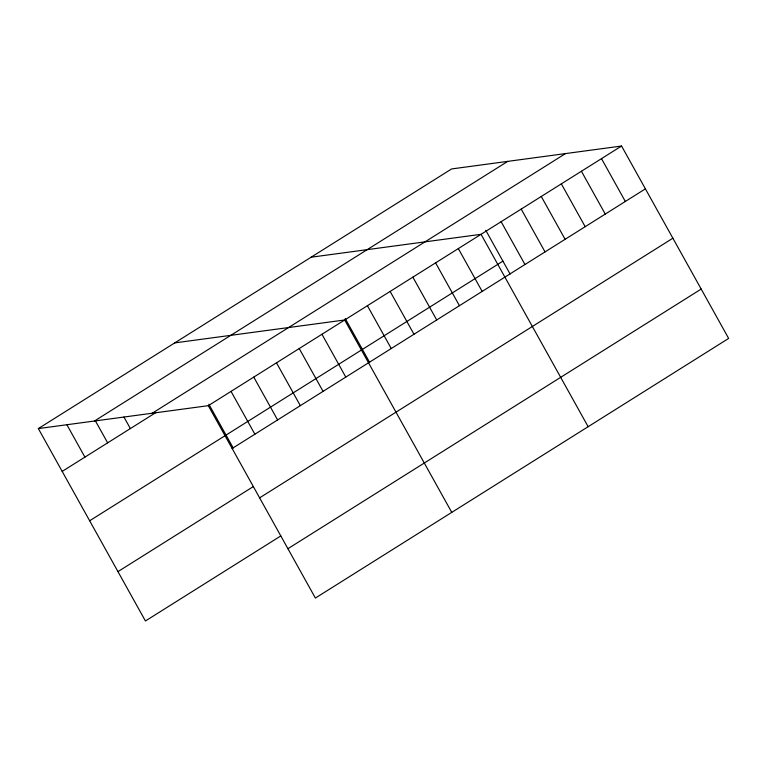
<?xml version="1.0" encoding="UTF-8"?>
<svg xmlns="http://www.w3.org/2000/svg" width="767" height="767" viewBox="0 0 767 767"><rect width="100%" height="100%" fill="white"/><g stroke="black" fill="none" stroke-linecap="round" stroke-linejoin="round"><path stroke-width="1.15" d="M38.35 428.58L451.61 168.941L621.567 146.027L728.65 338.42L315.39 598.059L208.308 405.666L38.35 428.58L145.433 620.973L280.818 535.912M94.437 421.016L507.696 161.377M152.221 413.231L565.48 153.592M62.185 471.408L156.065 412.425M208.308 405.666L621.567 146.027M89.662 520.764L502.922 261.125M232.142 448.494L645.402 188.855M117.965 571.616L253.35 486.556M259.62 497.85L672.88 238.211M287.922 548.702L701.182 289.063M311.105 257.213L481.062 234.309L588.145 426.701M174.723 342.897L344.68 319.983L451.763 512.375M601.491 158.635L625.335 201.462M581.424 171.252L605.259 214.079M561.348 183.859L585.183 226.687M541.272 196.477L565.116 239.304M521.205 209.084L545.04 251.912M501.129 221.692L524.964 264.519M485.751 230.273L510.132 274.087M458.33 248.585L482.165 291.412M435.598 262.87L459.433 305.697M412.867 277.146L436.711 319.973M390.144 291.431L413.979 334.259M367.412 305.707L391.247 348.534M345.236 318.554L369.627 362.36M321.958 334.268L345.792 377.096M299.226 348.544L323.06 391.371M276.494 362.829L300.328 405.657M253.762 377.105L277.606 419.933M231.04 391.391L254.874 434.218M208.864 404.238L233.245 448.043M123.976 417.075L130.371 428.571M95.434 420.91L107.648 442.847M66.892 424.745L84.916 457.132"/></g></svg>
